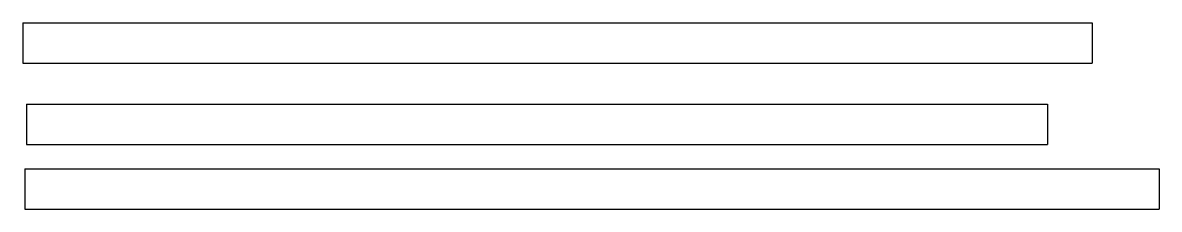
# Model space of a CAD drawing. Extents: x 1.8 to 5.31, y 1.79 to 2.37.
import ezdxf

# ---------------------------------------------------------------- set-up
doc = ezdxf.new("R2010")
doc.units = 0
doc.layers.add('VISIBLE', color=7, linetype='CONTINUOUS')

msp = doc.modelspace()

# ---------------------------------------------------------------- linework, layer by layer
at = {"layer": 'VISIBLE'}
for p, q in [((1.7988, 2.3672), (1.7988, 2.2422)), ((1.7988, 2.3672), (5.0988, 2.3672)), ((5.0988, 2.3672), (5.0988, 2.2422)), ((1.7988, 2.2422), (5.0988, 2.2422)), ((1.8108, 2.1163), (1.8108, 1.9913)), ((1.8108, 2.1163), (4.9608, 2.1163)), ((4.9608, 2.1163), (4.9608, 1.9913)), ((1.8108, 1.9913), (4.9608, 1.9913)), ((1.8058, 1.9171), (1.8058, 1.7921)), ((1.8058, 1.9171), (5.3058, 1.9171)), ((5.3058, 1.9171), (5.3058, 1.7921)), ((1.8058, 1.7921), (5.3058, 1.7921))]:
    msp.add_line(p, q, dxfattribs=at)

doc.saveas('drawing.dxf')
